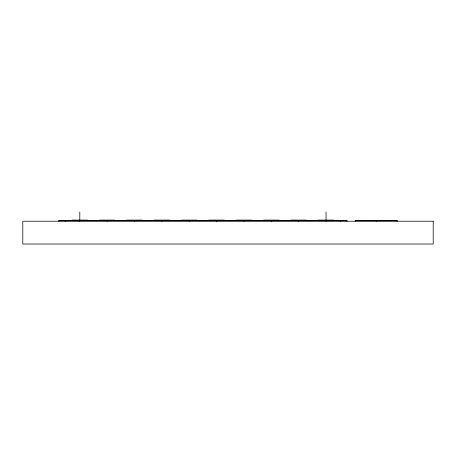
<?xml version="1.0" encoding="UTF-8"?>
<svg xmlns="http://www.w3.org/2000/svg" width="456" height="456" viewBox="0 0 456 456"><rect width="100%" height="100%" fill="white"/><g stroke="black" fill="none" stroke-linecap="round" stroke-linejoin="round"><path stroke-width="0.68" d="M65.493 220.533L65.265 221.217M58.744 221.217L58.972 220.533L346.868 220.533L347.096 221.217M355.144 221.217L355.372 220.533L397.028 220.533L397.256 221.217M72.048 220.077L87.518 220.077M99.408 220.077L114.878 220.077M126.768 220.077L142.238 220.077M154.128 220.077L169.598 220.077M181.488 220.077L196.958 220.077M208.848 220.077L224.318 220.077M236.208 220.077L251.678 220.077M263.568 220.077L279.038 220.077M290.928 220.077L306.398 220.077M318.288 220.077L333.758 220.077M58.744 220.761L347.096 220.761M355.144 220.761L397.256 220.761M340.347 220.533L340.575 221.217M376.2 220.533L376.2 221.217M326.04 211.983L326.04 221.217M298.68 220.533L298.68 221.217M271.32 220.533L271.32 221.217M243.96 220.533L243.96 221.217M216.6 220.533L216.6 221.217M189.24 220.533L189.24 221.217M161.88 220.533L161.88 221.217M134.52 220.533L134.52 221.217M107.16 220.533L107.16 221.217M79.8 211.983L79.8 221.217M433.2 221.217L22.8 221.217L22.8 244.017L433.2 244.017L433.2 221.217"/></g></svg>
